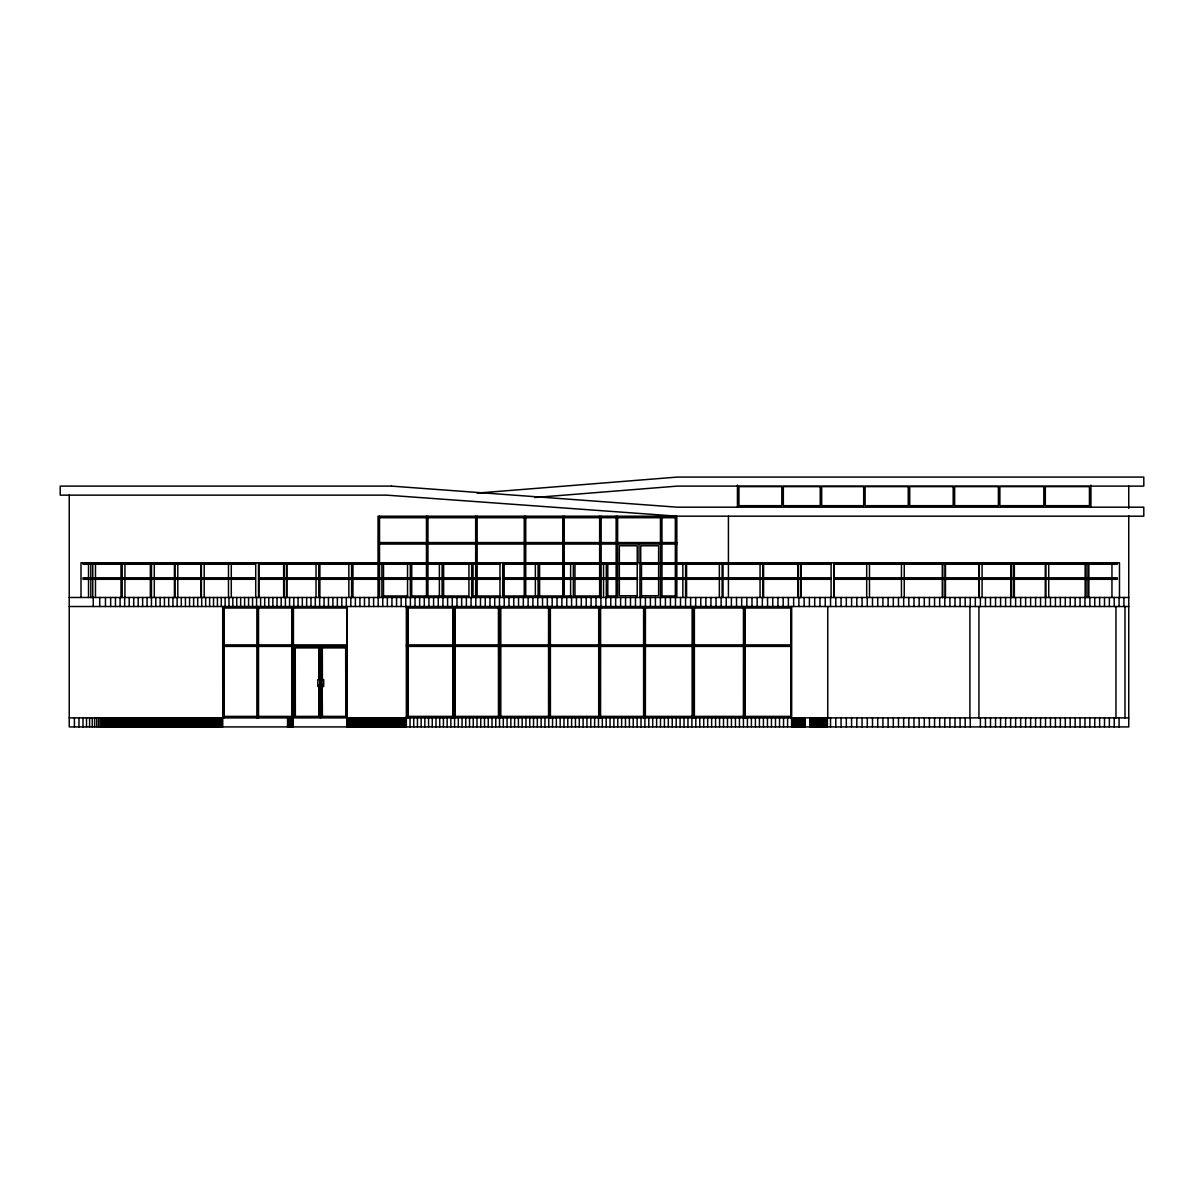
<?xml version="1.0" encoding="UTF-8"?>
<svg xmlns="http://www.w3.org/2000/svg" width="1204" height="1204" viewBox="0 0 1204 1204"><rect width="100%" height="100%" fill="white"/><g stroke="black" fill="none" stroke-linecap="round" stroke-linejoin="round"><path stroke-width="1.5" d="M477.115 493.098L677.25 477.085L1143.8 477.085L1143.8 486.115L677.25 486.115L534.606 497.523M379.531 517.72L426.457 517.72M427.947 517.72L475.67 517.72M477.16 517.72L524.237 517.72M525.742 517.72L562.75 517.72M564.255 517.72L599.637 517.72M601.142 517.72L616.132 517.72M617.637 517.72L660.454 517.72M661.959 517.72L675.324 517.72M379.531 542.553L426.457 542.553M427.947 542.553L475.67 542.553M477.16 542.553L524.237 542.553M525.742 542.553L562.75 542.553M564.255 542.553L599.637 542.553M601.142 542.553L616.132 542.553M617.637 542.553L660.454 542.553M661.959 542.553L676.829 542.553M379.531 544.058L426.457 544.058M427.947 544.058L475.67 544.058M477.16 544.058L524.237 544.058M525.742 544.058L562.75 544.058M564.255 544.058L599.637 544.058M601.142 544.058L616.132 544.058M617.637 544.058L660.454 544.058M661.959 544.058L676.829 544.058M92.904 564.255L83.016 564.255L83.016 562.75M94.062 564.255L255.368 564.255M258.935 564.255L500.051 564.255M503.001 564.255L637.714 564.255M640.694 564.255L830.745 564.255M834.282 564.255L1011.3 564.255M1012.955 564.255L1117.312 564.255L1117.312 562.75M92.904 577.8L83.016 577.8L83.016 579.305L92.904 579.305M94.062 577.8L255.368 577.8M258.935 577.8L500.051 577.8M503.001 577.8L637.714 577.8M640.694 577.8L830.745 577.8M834.282 577.8L1011.3 577.8M1012.955 577.8L1117.312 577.8L1117.312 579.305L1012.955 579.305M94.062 579.305L255.368 579.305M258.935 579.305L500.051 579.305M503.001 579.305L637.714 579.305M640.694 579.305L830.745 579.305M834.282 579.305L1011.3 579.305M637.232 595.769L619.353 595.769L619.353 545.773L637.232 545.773L637.202 597.485M640.724 595.769L658.618 595.769L658.618 545.773L640.724 545.773L640.724 562.434M383.278 595.98L407.689 595.98M411.437 595.98L426.457 595.98M427.947 595.98L468.326 595.98M471.998 595.98L475.67 595.98M477.16 595.98L500.698 595.98M504.325 595.98L524.237 595.98M525.742 595.98L562.75 595.98M564.255 595.98L571.704 595.98M575.422 595.98L599.637 595.98M606.771 595.98L616.132 595.98M661.959 595.98L675.324 595.98M69.23 597.485L1128.75 597.485M69.23 606.515L1128.75 606.515M222.725 608.02L347.459 608.02M406.35 608.02L791.284 608.02L791.284 716.38L406.35 716.38M222.725 644.892L347.264 644.892M406.35 644.892L790.908 644.892M222.725 646.397L347.384 646.397M406.35 646.397L790.908 646.397M319.045 684.91L319.135 716.38L295.115 716.38L295.115 647.902L319.135 647.902L319.135 679.372M322.175 679.372L322.175 647.902L345.894 647.902L345.894 716.38L322.175 716.38L322.175 684.91L322.401 716.38M222.725 716.38L293.821 716.38M69.23 717.885L1128.75 717.885M1128.75 486.115L1128.75 508.389M1128.75 515.809L1128.75 726.915L69.23 726.915L69.23 495.145M1125.003 606.515L1125.003 717.885M1123.919 597.485L1123.919 606.515M1119.479 597.485L1119.479 562.75L80.999 562.75L80.999 597.485M1119.073 597.485L1119.073 606.515M1119.073 717.885L1119.073 726.915M1115.973 606.515L1115.973 717.885M1114.302 577.8L1114.302 579.305M1114.227 597.485L1114.227 606.515M1114.227 717.885L1114.227 726.915M1111.954 564.571L1111.954 597.485M1109.366 597.485L1109.366 606.515M1109.366 717.885L1109.366 726.915M1104.504 597.485L1104.504 606.515M1104.504 717.885L1104.504 726.915M1099.628 597.485L1099.628 606.515M1099.628 717.885L1099.628 726.915M1094.752 597.485L1094.752 606.515M1094.752 717.885L1094.752 726.915M1090.944 485.122L1090.944 507.185M1089.861 597.485L1089.861 606.515M1089.861 717.885L1089.861 726.915M1088.852 562.75L1088.852 597.485M1087.934 564.571L1087.934 597.485M1086.068 562.75L1086.068 597.485M1085.15 564.571L1085.15 597.485M1084.97 597.485L1084.97 606.515M1084.97 717.885L1084.97 726.915M1080.063 597.485L1080.063 606.515M1080.063 717.885L1080.063 726.915M1075.157 597.485L1075.157 606.515M1075.157 717.885L1075.157 726.915M1070.236 597.485L1070.236 606.515M1070.236 717.885L1070.236 726.915M1065.299 597.485L1065.299 606.515M1065.299 717.885L1065.299 726.915M1060.378 597.485L1060.378 606.515M1060.378 717.885L1060.378 726.915M1055.426 597.485L1055.426 606.515M1055.426 717.885L1055.426 726.915M1050.475 597.485L1050.475 606.515M1050.475 717.885L1050.475 726.915M1048.729 562.75L1048.729 597.485M1045.945 562.75L1045.945 597.485M1045.524 597.485L1045.524 606.515M1045.524 717.885L1045.524 726.915M1045.268 564.571L1045.268 597.485M1040.557 597.485L1040.557 606.515M1040.557 717.885L1040.557 726.915M1035.591 597.485L1035.591 606.515M1035.591 717.885L1035.591 726.915M1030.609 597.485L1030.609 606.515M1030.609 717.885L1030.609 726.915M1025.627 597.485L1025.627 606.515M1025.627 717.885L1025.627 726.915M1020.631 597.485L1020.631 606.515M1020.631 717.885L1020.631 726.915M1015.619 597.485L1015.619 606.515M1015.619 717.885L1015.619 726.915M1014.34 562.75L1014.34 597.485M1013.617 564.571L1013.617 597.485M1011.556 562.75L1011.556 597.485M1010.833 564.571L1010.833 597.485M1010.607 597.485L1010.607 606.515M1010.607 717.885L1010.607 726.915M1005.596 597.485L1005.596 606.515M1005.596 717.885L1005.596 726.915M1000.569 597.485L1000.569 606.515M1000.569 717.885L1000.569 726.915M995.542 597.485L995.542 606.515M995.542 717.885L995.542 726.915M990.501 597.485L990.501 606.515M990.501 717.885L990.501 726.915M985.459 597.485L985.459 606.515M985.459 717.885L985.459 726.915M982.088 562.75L982.088 597.485M980.402 597.485L980.402 606.515M980.402 717.885L980.402 726.915M979.288 562.75L979.288 597.485M978.927 606.515L978.927 717.885M978.912 564.571L978.912 597.485M975.33 597.485L975.33 606.515M970.258 597.485L970.258 606.515M970.258 717.885L970.258 726.915M969.897 606.515L969.897 717.885M965.187 597.485L965.187 606.515M965.187 717.885L965.187 726.915M960.1 597.485L960.1 606.515M960.1 717.885L960.1 726.915M955.013 597.485L955.013 606.515M955.013 717.885L955.013 726.915M949.911 597.485L949.911 606.515M949.911 717.885L949.911 726.915M945.456 562.75L945.456 597.485M945.185 564.571L945.185 597.485M944.794 597.485L944.794 606.515M944.794 717.885L944.794 726.915M942.657 562.75L942.657 597.485M942.386 564.571L942.386 597.485M939.677 597.485L939.677 606.515M939.677 717.885L939.677 726.915M934.56 597.485L934.56 606.515M934.56 717.885L934.56 726.915M929.428 597.485L929.428 606.515M929.428 717.885L929.428 726.915M924.296 597.485L924.296 606.515M924.296 717.885L924.296 726.915M919.149 597.485L919.149 606.515M919.149 717.885L919.149 726.915M913.986 597.485L913.986 606.515M913.986 717.885L913.986 726.915M908.824 597.485L908.824 606.515M908.824 717.885L908.824 726.915M904.249 562.75L904.249 597.485M903.662 597.485L903.662 606.515M903.662 717.885L903.662 726.915M901.45 562.75L901.45 597.485M898.485 597.485L898.485 606.515M898.485 717.885L898.485 726.915M893.308 597.485L893.308 606.515M893.308 717.885L893.308 726.915M888.116 597.485L888.116 606.515M888.116 717.885L888.116 726.915M882.908 597.485L882.908 606.515M882.908 717.885L882.908 726.915M877.701 597.485L877.701 606.515M877.701 717.885L877.701 726.915M872.494 597.485L872.494 606.515M872.494 717.885L872.494 726.915M869.484 562.75L869.484 597.485M867.271 597.485L867.271 606.515M867.271 717.885L867.271 726.915M866.684 562.75L866.684 597.485M862.049 597.485L862.049 606.515M862.049 717.885L862.049 726.915M856.812 597.485L856.812 606.515M856.812 717.885L856.812 726.915M851.574 597.485L851.574 606.515M851.574 717.885L851.574 726.915M846.322 597.485L846.322 606.515M846.322 717.885L846.322 726.915M841.069 597.485L841.069 606.515M841.069 717.885L841.069 726.915M835.802 597.485L835.802 606.515M835.802 717.885L835.802 726.915M834.267 564.571L834.267 597.485M833.905 562.75L833.905 597.485M831.106 562.75L831.106 597.485M830.534 597.485L830.534 606.515M830.534 717.885L830.534 726.915M827.75 606.515L827.75 717.885M827.389 717.885L827.389 726.915M827.028 717.885L827.028 726.915M826.666 717.885L826.666 726.915M826.305 717.885L826.305 726.915M825.944 717.885L825.944 726.915M825.583 717.885L825.583 726.915M825.252 597.485L825.252 606.515M825.222 717.885L825.222 726.915M824.86 717.885L824.86 726.915M824.484 717.885L824.484 726.915M824.123 717.885L824.123 726.915M823.762 717.885L823.762 726.915M823.401 717.885L823.401 726.915M823.039 717.885L823.039 726.915M822.678 717.885L822.678 726.915M822.317 717.885L822.317 726.915M821.956 717.885L821.956 726.915M821.595 717.885L821.595 726.915M821.233 717.885L821.233 726.915M820.872 717.885L820.872 726.915M820.511 717.885L820.511 726.915M820.15 717.885L820.15 726.915M819.969 597.485L819.969 606.515M819.789 717.885L819.789 726.915M819.412 717.885L819.412 726.915M819.051 717.885L819.051 726.915M818.69 717.885L818.69 726.915M818.329 717.885L818.329 726.915M817.967 717.885L817.967 726.915M817.606 717.885L817.606 726.915M817.245 717.885L817.245 726.915M816.884 717.885L816.884 726.915M816.523 717.885L816.523 726.915M816.161 717.885L816.161 726.915M815.8 717.885L815.8 726.915M815.439 717.885L815.439 726.915M815.078 717.885L815.078 726.915M814.687 597.485L814.687 606.515M814.717 717.885L814.717 726.915M814.356 717.885L814.356 726.915M813.994 717.885L813.994 726.915M813.633 717.885L813.633 726.915M813.272 717.885L813.272 726.915M812.911 717.885L812.911 726.915M812.549 717.885L812.549 726.915M812.188 717.885L812.188 726.915M811.827 717.885L811.827 726.915M811.451 717.885L811.451 726.915M811.09 717.885L811.09 726.915M810.728 717.885L810.728 726.915M810.367 717.885L810.367 726.915M810.006 717.885L810.006 726.915M809.404 597.485L809.404 606.515M804.964 717.885L804.964 726.915M804.603 717.885L804.603 726.915M804.137 597.485L804.137 606.515M804.242 717.885L804.242 726.915M803.881 717.885L803.881 726.915M803.519 717.885L803.519 726.915M803.158 717.885L803.158 726.915M802.797 717.885L802.797 726.915M802.436 717.885L802.436 726.915M802.075 717.885L802.075 726.915M801.714 717.885L801.714 726.915M801.352 717.885L801.352 726.915M801.142 564.571L801.142 597.485M800.991 717.885L800.991 726.915M800.63 562.75L800.63 597.485M800.63 717.885L800.63 726.915M800.269 717.885L800.269 726.915M799.907 717.885L799.907 726.915M799.546 717.885L799.546 726.915M799.185 717.885L799.185 726.915M798.884 597.485L798.884 606.515M798.824 717.885L798.824 726.915M798.357 564.571L798.357 597.485M798.463 717.885L798.463 726.915M798.101 717.885L798.101 726.915M797.846 562.75L797.846 597.485M797.74 717.885L797.74 726.915M797.394 717.885L797.394 726.915M797.033 717.885L797.033 726.915M796.672 717.885L796.672 726.915M796.311 717.885L796.311 726.915M795.949 717.885L795.949 726.915M795.588 717.885L795.588 726.915M795.227 717.885L795.227 726.915M794.866 717.885L794.866 726.915M794.505 717.885L794.505 726.915M794.143 717.885L794.143 726.915M793.632 597.485L793.632 606.515M793.782 717.885L793.782 726.915M793.421 717.885L793.421 726.915M793.075 717.885L793.075 726.915M792.714 717.885L792.714 726.915M792.352 717.885L792.352 726.915M791.991 717.885L791.991 726.915M791.63 606.515L791.63 726.915M791.103 606.515L791.103 717.885M788.394 597.485L788.394 606.515M787.582 717.885L787.582 726.915M783.548 717.885L783.548 726.915M783.172 597.485L783.172 606.515M779.515 717.885L779.515 726.915M777.95 597.485L777.95 606.515M775.496 717.885L775.496 726.915M772.742 597.485L772.742 606.515M771.463 717.885L771.463 726.915M767.535 597.485L767.535 606.515M767.445 717.885L767.445 726.915M763.592 564.571L763.592 597.485M763.426 717.885L763.426 726.915M762.839 562.75L762.839 597.485M762.343 597.485L762.343 606.515M760.055 562.75L760.055 597.485M759.423 717.885L759.423 726.915M757.165 597.485L757.165 606.515M755.42 717.885L755.42 726.915M751.988 597.485L751.988 606.515M751.416 717.885L751.416 726.915M747.413 717.885L747.413 726.915M746.826 597.485L746.826 606.515M745.246 608.02L745.201 716.38M745.05 606.515L745.05 717.885M743.44 606.515L743.425 726.915M741.664 597.485L741.664 606.515M739.437 717.885L739.437 726.915M737.435 485.122L737.435 507.185M736.517 597.485L736.517 606.515M735.448 717.885L735.448 726.915M731.385 597.485L731.385 606.515M731.46 717.885L731.46 726.915M728.42 516.185L728.42 597.485M727.487 717.885L727.487 726.915M726.253 597.485L726.253 606.515M723.514 717.885L723.514 726.915M723.032 564.571L723.032 597.485M722.114 562.75L722.114 597.485M721.136 597.485L721.136 606.515M719.345 562.75L719.345 597.485M719.556 717.885L719.556 726.915M716.034 597.485L716.034 606.515M715.582 717.885L715.582 726.915M711.624 717.885L711.624 726.915M710.932 597.485L710.932 606.515M707.666 717.885L707.666 726.915M705.845 597.485L705.845 606.515M703.723 717.885L703.723 726.915M700.758 597.485L700.758 606.515M699.765 717.885L699.765 726.915M695.822 717.885L695.822 726.915M695.686 597.485L695.686 606.515M694.377 606.515L694.377 717.885M694.121 608.02L694.166 716.38M693.94 606.515L693.94 717.885M692.526 608.02L692.556 716.38M692.345 606.515L692.345 717.885M691.879 717.885L691.879 726.915M690.614 597.485L690.614 606.515M687.951 717.885L687.951 726.915M686.581 562.75L686.581 597.485M685.633 562.75L685.558 606.515M684.022 717.885L684.022 726.915M682.849 562.75L682.849 597.485M680.516 597.485L680.516 606.515M680.094 717.885L680.094 726.915M676.829 597.485L676.829 516.215L378.026 516.215L378.026 597.485M676.166 717.885L676.166 726.915M675.474 597.485L675.474 606.515M675.324 516.215L675.324 542.553M675.324 544.058L675.324 597.485M672.238 717.885L672.238 726.915M670.447 597.485L670.447 606.515M668.325 717.885L668.325 726.915M665.902 577.8L665.902 579.305M665.421 562.75L665.421 564.255M665.421 577.8L665.421 579.305M665.421 597.485L665.421 606.515M664.412 717.885L664.412 726.915M661.959 516.215L661.959 597.485M660.454 516.215L660.409 606.515M660.499 717.885L660.499 726.915M656.601 717.885L656.601 726.915M655.412 597.485L655.412 606.515M652.703 717.885L652.703 726.915M650.416 597.485L650.416 606.515M648.805 717.885L648.805 726.915M645.419 597.485L645.419 606.515M645.419 608.02L645.374 716.38M645.193 606.515L645.193 717.885M644.908 717.885L644.908 726.915M643.809 608.02L643.809 716.38M643.598 606.515L643.598 717.885M641.506 564.571L641.506 597.485M641.025 717.885L641.025 726.915M640.438 597.485L640.438 606.515M639.941 562.75L639.941 597.485M639.008 544.058L638.963 562.479M637.127 717.885L637.127 726.915M635.471 597.485L635.471 606.515M633.244 717.885L633.244 726.915M630.505 597.485L630.505 606.515M629.376 717.885L629.376 726.915M625.553 597.485L625.553 606.515M625.493 717.885L625.493 726.915M621.625 717.885L621.625 726.915M620.602 597.485L620.602 606.515M617.757 717.885L617.757 726.915M617.637 516.215L617.637 597.485M616.132 516.215L616.132 597.485M615.665 597.485L615.665 606.515M613.889 717.885L613.889 726.915M610.744 597.485L610.744 606.515M610.037 717.885L610.037 726.915M607.809 564.571L607.809 597.485M606.289 562.75L606.289 597.485M606.184 717.885L606.184 726.915M605.823 597.485L605.823 606.515M603.535 562.75L603.535 597.485M602.316 717.885L602.316 726.915M601.142 516.215L601.142 597.485M600.901 597.485L600.901 606.515M600.555 608.02L600.51 716.38M600.299 606.515L600.299 717.885M599.637 516.215L599.637 597.485M598.96 608.02L598.915 716.38M598.704 606.515L598.704 717.885M598.478 717.885L598.478 726.915M595.995 597.485L595.995 606.515M594.625 717.885L594.625 726.915M591.104 597.485L591.104 606.515M590.788 717.885L590.788 726.915M586.95 717.885L586.95 726.915M586.213 597.485L586.213 606.515M583.112 717.885L583.112 726.915M581.321 597.485L581.321 606.515M579.274 717.885L579.274 726.915M576.445 597.485L576.445 606.515M575.452 717.885L575.452 726.915M574.97 564.571L574.97 597.485M573.33 562.75L573.33 597.485M571.584 597.485L571.584 606.515M571.614 717.885L571.614 726.915M570.606 562.75L570.606 597.485M567.791 717.885L567.791 726.915M566.723 597.485L566.723 606.515M564.255 516.215L564.255 597.485M563.984 717.885L563.984 726.915M562.75 516.215L562.75 597.485M561.877 597.485L561.877 606.515M560.161 717.885L560.161 726.915M557.031 597.485L557.031 606.515M556.353 717.885L556.353 726.915M552.546 717.885L552.546 726.915M552.184 597.485L552.184 606.515M550.363 608.02L550.409 716.38M550.153 606.515L550.153 717.885M548.768 608.02L548.813 716.38M548.738 717.885L548.738 726.915M548.557 606.515L548.557 717.885M547.353 597.485L547.353 606.515M544.93 717.885L544.93 726.915M542.537 597.485L542.537 606.515M541.138 717.885L541.138 726.915M539.603 564.571L539.603 597.485M538.098 562.75L538.098 597.485M537.721 597.485L537.721 606.515M537.33 717.885L537.33 726.915M535.359 562.75L535.359 597.485M533.538 717.885L533.538 726.915M532.92 597.485L532.92 606.515M529.745 717.885L529.745 726.915M528.12 597.485L528.12 606.515M525.967 717.885L525.967 726.915M525.742 516.215L525.742 597.485M524.237 516.215L524.237 597.485M523.319 597.485L523.319 606.515M522.175 717.885L522.175 726.915M518.533 597.485L518.533 606.515M518.397 717.885L518.397 726.915M514.62 717.885L514.62 726.915M513.762 597.485L513.762 606.515M510.842 717.885L510.842 726.915M508.991 597.485L508.991 606.515M507.08 717.885L507.08 726.915M504.16 564.571L504.22 606.515M503.302 717.885L503.302 726.915M502.715 562.75L502.715 597.485M500.653 606.515L500.653 717.885M500.352 608.02L500.352 716.38M500.292 608.02L500.292 716.38M499.976 562.75L499.976 597.485M500.051 606.515L500.051 717.885M499.464 597.485L499.464 606.515M499.54 717.885L499.54 726.915M498.712 608.02L498.772 716.38M498.471 606.515L498.471 717.885M495.777 717.885L495.777 726.915M494.709 597.485L494.709 606.515M492.015 717.885L492.015 726.915M489.968 597.485L489.968 606.515M488.267 717.885L488.267 726.915M485.242 597.485L485.242 606.515M484.505 717.885L484.505 726.915M480.757 717.885L480.757 726.915M480.501 597.485L480.501 606.515M477.16 516.215L477.16 597.485M477.01 717.885L477.01 726.915M475.791 597.485L475.791 606.515M475.67 516.215L475.67 597.485M473.262 717.885L473.262 726.915M473.037 564.571L473.037 597.485M471.682 562.75L471.682 597.485M471.065 597.485L471.065 606.515M469.53 717.885L469.53 726.915M468.928 562.75L468.928 597.485M466.369 597.485L466.369 606.515M465.782 717.885L465.782 726.915M462.05 717.885L462.05 726.915M461.659 597.485L461.659 606.515M458.318 717.885L458.318 726.915M456.963 597.485L456.963 606.515M454.946 606.515L454.946 717.885M454.63 608.02L454.57 716.38M454.585 717.885L454.585 726.915M454.344 606.515L454.344 717.885M453.05 608.02L452.99 716.38M452.764 606.515L452.764 717.885M452.283 597.485L452.283 606.515M450.868 717.885L450.868 726.915M447.602 597.485L447.602 606.515M447.135 717.885L447.135 726.915M443.629 562.75L443.629 597.485M443.418 717.885L443.418 726.915M442.921 597.485L442.921 606.515M442.109 562.75L442.109 597.485M439.701 717.885L439.701 726.915M439.37 562.75L439.37 597.485M438.256 597.485L438.256 606.515M435.983 717.885L435.983 726.915M433.591 597.485L433.591 606.515M432.266 717.885L432.266 726.915M428.94 597.485L428.94 606.515M428.549 717.885L428.549 726.915M427.947 516.215L427.947 597.485M426.457 516.215L426.457 597.485M424.846 717.885L424.846 726.915M424.29 597.485L424.29 606.515M421.144 717.885L421.144 726.915M419.654 597.485L419.654 606.515M417.442 717.885L417.442 726.915M415.019 597.485L415.019 606.515M413.74 717.885L413.74 726.915M411.723 564.571L411.723 597.485M410.293 562.75L410.398 606.515M410.037 717.885L410.037 726.915M408.171 608.02L408.231 716.38M407.93 606.515L407.93 717.885M407.539 562.75L407.539 597.485M406.35 606.515L406.35 726.915M405.778 597.485L405.778 606.515M405.748 717.885L405.748 726.915M405.161 717.885L405.161 726.915M404.559 717.885L404.559 726.915M403.957 717.885L403.957 726.915M403.355 717.885L403.355 726.915M402.768 717.885L402.768 726.915M402.166 717.885L402.166 726.915M401.564 717.885L401.564 726.915M401.158 597.485L401.158 606.515M400.962 717.885L400.962 726.915M400.375 717.885L400.375 726.915M399.773 717.885L399.773 726.915M399.171 717.885L399.171 726.915M398.584 717.885L398.584 726.915M397.982 717.885L397.982 726.915M397.38 717.885L397.38 726.915M396.793 717.885L396.793 726.915M396.552 597.485L396.552 606.515M396.191 717.885L396.191 726.915M395.589 717.885L395.589 726.915M395.002 717.885L395.002 726.915M394.4 717.885L394.4 726.915M393.798 717.885L393.798 726.915M393.211 717.885L393.211 726.915M392.609 717.885L392.609 726.915M392.007 717.885L392.007 726.915M391.947 597.485L391.947 606.515M391.42 717.885L391.42 726.915M390.818 717.885L390.818 726.915M390.216 717.885L390.216 726.915M389.629 717.885L389.629 726.915M389.027 717.885L389.027 726.915M388.44 717.885L388.44 726.915M387.838 717.885L387.838 726.915M387.357 597.485L387.357 606.515M387.236 717.885L387.236 726.915M386.65 717.885L386.65 726.915M386.048 717.885L386.048 726.915M385.461 717.885L385.461 726.915M384.859 717.885L384.859 726.915M384.257 717.885L384.257 726.915M383.519 564.571L383.519 597.485M383.67 717.885L383.67 726.915M383.068 717.885L383.068 726.915M382.767 597.485L382.767 606.515M382.481 717.885L382.481 726.915M381.894 562.75L381.894 597.485M381.879 717.885L381.879 726.915M381.292 717.885L381.292 726.915M380.69 717.885L380.69 726.915M380.088 717.885L380.088 726.915M379.531 516.215L379.531 597.485M379.501 717.885L379.501 726.915M379.17 562.75L379.17 597.485M378.899 717.885L378.899 726.915M378.417 577.8L378.417 579.305M378.191 597.485L378.191 606.515M378.312 717.885L378.312 726.915M377.8 562.75L377.8 564.255M377.8 577.8L377.8 579.305M377.71 717.885L377.71 726.915M377.123 717.885L377.123 726.915M376.521 717.885L376.521 726.915M375.934 717.885L375.934 726.915M375.332 717.885L375.332 726.915M374.745 717.885L374.745 726.915M374.143 717.885L374.143 726.915M373.616 597.485L373.616 606.515M373.556 717.885L373.556 726.915M372.954 717.885L372.954 726.915M372.367 717.885L372.367 726.915M371.765 717.885L371.765 726.915M371.178 717.885L371.178 726.915M370.576 717.885L370.576 726.915M369.989 717.885L369.989 726.915M369.387 717.885L369.387 726.915M369.041 597.485L369.041 606.515M368.8 717.885L368.8 726.915M368.213 717.885L368.213 726.915M367.611 717.885L367.611 726.915M367.024 717.885L367.024 726.915M366.422 717.885L366.422 726.915M365.835 717.885L365.835 726.915M365.233 717.885L365.233 726.915M364.646 717.885L364.646 726.915M364.481 597.485L364.481 606.515M364.044 717.885L364.044 726.915M363.457 717.885L363.457 726.915M362.871 717.885L362.871 726.915M362.269 717.885L362.269 726.915M361.682 717.885L361.682 726.915M361.08 717.885L361.08 726.915M360.493 717.885L360.493 726.915M359.921 597.485L359.921 606.515M359.906 717.885L359.906 726.915M359.304 717.885L359.304 726.915M358.717 717.885L358.717 726.915M358.13 717.885L358.13 726.915M357.528 717.885L357.528 726.915M356.941 717.885L356.941 726.915M356.354 717.885L356.354 726.915M355.752 717.885L355.752 726.915M355.376 597.485L355.376 606.515M355.165 717.885L355.165 726.915M354.578 717.885L354.578 726.915M353.991 717.885L353.991 726.915M353.389 717.885L353.389 726.915M352.953 564.571L352.953 597.485M352.802 717.885L352.802 726.915M352.215 717.885L352.215 726.915M351.598 562.75L351.598 597.485M351.628 717.885L351.628 726.915M350.831 597.485L350.831 606.515M351.041 717.885L351.041 726.915M350.454 717.885L350.454 726.915M349.852 717.885L349.852 726.915M349.265 717.885L349.265 726.915M348.844 562.75L348.844 597.485M348.678 717.885L348.678 726.915M348.091 717.885L348.091 726.915M347.505 717.885L347.505 726.915M347.068 606.515L347.143 717.885M346.918 606.515L346.918 726.915M346.316 597.485L346.316 606.515M345.668 647.902L345.804 716.38M341.816 597.485L341.816 606.515M337.346 597.485L337.346 606.515M332.891 597.485L332.891 606.515M328.466 597.485L328.466 606.515M324.057 597.485L324.057 606.515M323.455 679.613L323.455 686.491M322.311 647.902L322.401 679.372M320.685 646.397L320.685 717.885M320.384 646.397L320.384 717.885M319.888 564.571L319.888 597.485M319.662 597.485L319.662 606.515M318.789 562.75L318.789 597.485M318.894 647.902L318.894 679.372M318.894 684.91L318.894 716.38M316.02 562.75L316.02 597.485M315.297 597.485L315.297 606.515M310.963 597.485L310.963 606.515M306.644 597.485L306.644 606.515M302.339 597.485L302.339 606.515M298.065 597.485L298.065 606.515M295.251 647.902L295.341 716.38M293.806 597.485L293.806 606.515M293.43 606.515L293.43 717.885M293.144 717.885L293.144 726.915M292.391 717.885L292.452 726.915M292.166 606.515L292.271 726.915M292.12 608.02L292.045 716.38M292.105 717.885L291.985 726.915M291.624 717.885L291.865 726.915M291.398 717.885L291.458 726.915L291.157 717.885M291.052 717.885L290.932 726.915M290.871 717.885L290.646 726.915M290.585 717.885L290.405 726.915M290.224 717.885L289.697 726.915M289.577 597.485L289.577 606.515M289.472 717.885L289.532 726.915M289.291 717.885L289.126 726.915M289.005 717.885L288.885 726.915M288.719 726.915L288.192 717.885M288.012 717.885L287.952 726.915M287.786 726.915L287.666 717.885L287.485 726.915M286.973 564.571L286.973 597.485M286.432 562.75L286.432 597.485M285.378 597.485L285.378 606.515M284.174 564.571L284.174 597.485M283.632 562.75L283.632 597.485M281.194 597.485L281.194 606.515M277.025 597.485L277.025 606.515M272.887 597.485L272.887 606.515M268.778 597.485L268.778 606.515M264.684 597.485L264.684 606.515M260.621 597.485L260.621 606.515M258.92 564.571L258.92 597.485M258.529 606.515L258.529 717.885M258.514 562.75L258.514 597.485M258.138 606.515L258.138 717.885M256.873 606.515L256.873 717.885M256.587 597.485L256.587 606.515M255.715 562.75L255.715 597.485M252.569 597.485L252.569 606.515M248.581 597.485L248.581 606.515M244.608 597.485L244.608 606.515M240.665 597.485L240.665 606.515M236.737 597.485L236.737 606.515M232.839 597.485L232.839 606.515M231.288 562.75L231.288 597.485M228.971 597.485L228.971 606.515M228.489 562.75L228.489 597.485M225.118 597.485L225.118 606.515M224.23 608.02L224.23 716.38M224.004 606.515L224.004 717.885M222.725 606.515L222.74 726.915M221.476 717.885L221.476 726.915M221.295 597.485L221.295 606.515M220.212 717.885L220.212 726.915M218.932 717.885L218.932 726.915M217.668 717.885L217.668 726.915M217.427 597.485L217.427 606.515M216.389 717.885L216.389 726.915M215.11 717.885L215.11 726.915M213.83 717.885L213.83 726.915M213.544 597.485L213.544 606.515M212.551 717.885L212.551 726.915M211.272 717.885L211.272 726.915M209.993 717.885L209.993 726.915M209.631 597.485L209.631 606.515M208.698 717.885L208.698 726.915M207.404 717.885L207.404 726.915M206.125 717.885L206.125 726.915M205.673 597.485L205.673 606.515M204.83 717.885L204.83 726.915M204.198 562.75L204.198 597.485M203.536 717.885L203.536 726.915M202.227 717.885L202.227 726.915M201.7 597.485L201.7 606.515M201.399 562.75L201.399 597.485M201.023 564.571L201.023 597.485M200.933 717.885L200.933 726.915M199.638 717.885L199.638 726.915M198.329 717.885L198.329 726.915M197.682 597.485L197.682 606.515M197.02 717.885L197.02 726.915M195.71 717.885L195.71 726.915M194.401 717.885L194.401 726.915M193.633 597.485L193.633 606.515M193.091 717.885L193.091 726.915M191.767 717.885L191.767 726.915M190.458 717.885L190.458 726.915M189.555 597.485L189.555 606.515M189.133 717.885L189.133 726.915M187.809 717.885L187.809 726.915M186.485 717.885L186.485 726.915M185.446 597.485L185.446 606.515M185.16 717.885L185.16 726.915M183.836 717.885L183.836 726.915M182.511 717.885L182.511 726.915M181.307 597.485L181.307 606.515M181.172 717.885L181.172 726.915M179.847 717.885L179.847 726.915M178.508 717.885L178.508 726.915M177.801 562.75L177.801 597.485M177.138 597.485L177.138 606.515M177.169 717.885L177.169 726.915M175.829 717.885L175.829 726.915M175.016 562.75L175.016 597.485M174.414 564.571L174.414 597.485M174.475 717.885L174.475 726.915M173.135 717.885L173.135 726.915M172.94 597.485L172.94 606.515M171.796 717.885L171.796 726.915M170.441 717.885L170.441 726.915M169.087 717.885L169.087 726.915M168.695 597.485L168.695 606.515M167.732 717.885L167.732 726.915M166.378 717.885L166.378 726.915M165.023 717.885L165.023 726.915M164.436 597.485L164.436 606.515M163.654 717.885L163.654 726.915M162.299 717.885L162.299 726.915M160.93 717.885L160.93 726.915M160.147 597.485L160.147 606.515M159.56 717.885L159.56 726.915M158.191 717.885L158.191 726.915M156.821 717.885L156.821 726.915M155.813 597.485L155.813 606.515M155.451 717.885L155.451 726.915M154.293 562.75L154.293 597.485M154.082 717.885L154.082 726.915M152.697 717.885L152.697 726.915M151.523 562.75L151.448 606.515M151.328 717.885L151.328 726.915M150.35 564.571L150.35 597.485M149.943 717.885L149.943 726.915M148.559 717.885L148.559 726.915M147.174 717.885L147.174 726.915M147.069 597.485L147.069 606.515M145.789 717.885L145.789 726.915M144.39 717.885L144.39 726.915M143.005 717.885L143.005 726.915M142.644 597.485L142.644 606.515M141.605 717.885L141.605 726.915M140.206 717.885L140.206 726.915M138.806 717.885L138.806 726.915M138.189 597.485L138.189 606.515M137.406 717.885L137.406 726.915M136.007 717.885L136.007 726.915M134.607 717.885L134.607 726.915M133.719 597.485L133.719 606.515M133.192 717.885L133.192 726.915M131.793 717.885L131.793 726.915M130.378 717.885L130.378 726.915M129.204 597.485L129.204 606.515M128.963 717.885L128.963 726.915M127.549 717.885L127.549 726.915M126.134 717.885L126.134 726.915M124.93 562.75L124.93 597.485M124.659 597.485L124.659 606.515M124.704 717.885L124.704 726.915M123.29 717.885L123.29 726.915M122.176 562.75L122.176 597.485M121.86 717.885L121.86 726.915M121.002 564.571L121.002 597.485M120.445 717.885L120.445 726.915M120.084 597.485L120.084 606.515M119.015 717.885L119.015 726.915M117.586 717.885L117.586 726.915M116.156 717.885L116.156 726.915M115.464 597.485L115.464 606.515M114.711 717.885L114.711 726.915M113.281 717.885L113.281 726.915M111.837 717.885L111.837 726.915M110.663 597.485L110.663 606.515M110.407 717.885L110.407 726.915M108.962 717.885L108.962 726.915M107.517 717.885L107.517 726.915M106.072 717.885L106.072 726.915M105.47 597.485L105.47 606.515M104.613 717.885L104.613 726.915M103.168 717.885L103.168 726.915M101.693 717.885L101.693 726.915M100.158 717.885L100.158 726.915M99.721 597.485L99.721 606.515M98.502 717.885L98.502 726.915M96.681 717.885L96.681 726.915M95.477 562.75L95.477 597.485M94.619 717.885L94.619 726.915M93.25 597.485L93.25 606.515M92.768 562.75L92.768 597.485M92.272 717.885L92.272 726.915M90.827 564.571L90.827 597.485M89.593 717.885L89.593 726.915M88.524 564.571L88.524 597.485M86.522 717.885L86.522 726.915M86.026 577.8L86.026 579.305M83.001 717.885L83.001 726.915M78.982 717.885L78.982 726.915M74.407 717.885L74.407 726.915M391.526 486.115L60.2 486.115L60.2 495.145L386.634 495.145L677.25 516.185L1143.8 516.185L1143.8 507.185L677.25 507.185L391.526 486.115M781.832 486.627L738.955 486.627L738.94 505.68L781.832 505.68L781.832 486.627M820.24 486.627L783.337 486.627L783.337 505.68L820.24 505.68L820.24 486.627M863.674 486.627L821.685 486.627L821.685 505.68L863.674 505.68L863.674 486.627M908.252 486.627L865.119 486.627L865.119 505.68L908.252 505.68L908.252 486.627M953.177 486.627L909.727 486.627L909.727 505.68L953.177 505.68L953.177 486.627M998.387 486.627L954.652 486.627L954.652 505.68L998.387 505.68L998.387 486.627M1043.823 486.627L999.877 486.627L999.877 505.68L1043.823 505.68L1043.823 486.627M1089.439 486.627L1045.313 486.627L1045.313 505.68L1089.439 505.68L1089.439 486.627M319.707 679.613L317.781 679.613L317.781 686.491L319.707 686.491L319.662 679.613M323.5 679.613L321.528 679.613L321.573 686.491L323.5 686.491L323.5 679.613"/></g></svg>
